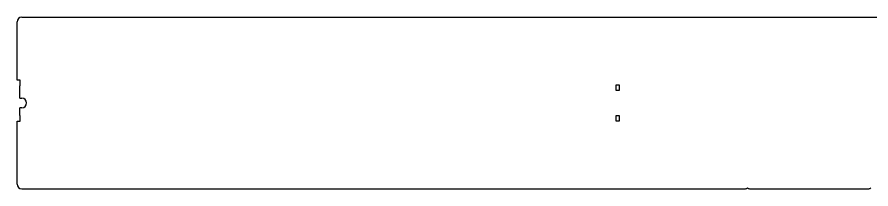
# Model space of a CAD drawing. Header units: millimetres. Extents: x 4 to 1987, y 4 to 184.
# Drawn here: x 4 to 903, y 4 to 184 of the extents above; entities that cross this region are included whole.
import ezdxf

# ---------------------------------------------------------------- set-up
doc = ezdxf.new("R2010")
doc.units = ezdxf.units.MM
doc.layers.add('CUT', color=7, linetype='Continuous', lineweight=25)

msp = doc.modelspace()

# ---------------------------------------------------------------- linework, layer by layer
at = {"layer": 'CUT', "color": 3}
for p, q in [((8.85, 184.44), (1979.45, 184.44)), ((3.85, 118.15), (3.85, 179.44)), ((6.95, 118.15), (3.85, 118.15)), ((6.95, 112.15), (6.95, 118.15)), ((6.85, 112.15), (6.95, 112.15)), ((6.85, 99.15), (6.85, 112.15)), ((634.75, 113.15), (637.95, 113.15)), ((634.75, 107.15), (634.75, 113.15)), ((637.95, 113.15), (637.95, 107.15)), ((6.85, 99.15), (8.85, 99.15)), ((637.95, 107.15), (634.75, 107.15)), ((6.85, 81.15), (6.85, 89.15)), ((8.85, 89.15), (6.85, 89.15)), ((6.95, 81.15), (6.85, 81.15)), ((6.95, 75.15), (6.95, 81.15)), ((634.75, 81.15), (637.95, 81.15)), ((634.75, 75.15), (634.75, 81.15)), ((637.95, 81.15), (637.95, 75.15)), ((3.85, 8.85), (3.85, 75.15)), ((3.85, 75.15), (6.95, 75.15)), ((637.95, 75.15), (634.75, 75.15)), ((8.85, 3.85), (769.85, 3.85)), ((775.85, 3.85), (899.85, 3.85))]:
    msp.add_line(p, q, dxfattribs=at)
for centre, start, end in [((8.85, 179.44), 90, 180), ((8.85, 94.15), 270, 90), ((8.85, 8.85), 180, 270), ((769.85, 8.85), 270, 306.8699), ((775.85, 8.85), 233.1301, 270), ((899.85, 8.85), 270, 306.8699)]:
    msp.add_arc(centre, 5, start, end, dxfattribs=at)

doc.saveas('drawing.dxf')
